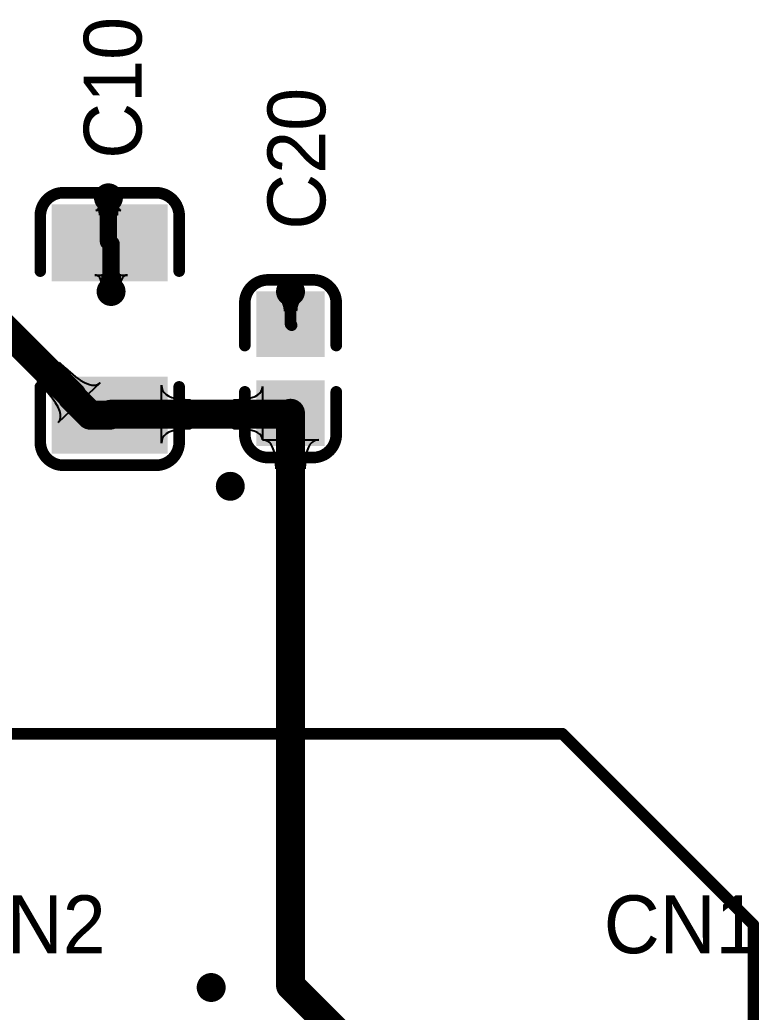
# Model space of a CAD drawing. Extents: x 244 to 457, y 184 to 319.
# Drawn here: x 404.26 to 417.04, y 265.49 to 282.64 of the extents above; entities that cross this region are included whole.
import ezdxf

# ---------------------------------------------------------------- set-up
doc = ezdxf.new("R2010")
doc.units = 0
doc.layers.get('0').update_dxf_attribs({"linetype": 'CONTINUOUS'})
for name, color, linetype in [('BOTTOMLAYER', 5, 'CONTINUOUS'), ('MULTILAYER', 9, 'CONTINUOUS'), ('TOPLAYER', 1, 'CONTINUOUS'), ('TOPOVERLAY', 2, 'CONTINUOUS'), ('TOPPASTE', 8, 'CONTINUOUS'), ('TOPSOLDER', 216, 'CONTINUOUS'), ('VIAHOLELAYER', 16, 'CONTINUOUS')]:
    doc.layers.add(name, color=color, linetype=linetype)

# ---------------------------------------------------------------- blocks, each defined once
blk = doc.blocks.new('0603_C_22')
at = {"layer": 'TOPLAYER'}
for points in [[(-1.235, -0.49), (-0.305, -0.49), (-1.235, 0.49), (-0.305, 0.49)], [(0.305, -0.49), (1.235, -0.49), (0.305, 0.49), (1.235, 0.49)]]:
    blk.add_solid(points, dxfattribs=at)
at = {"layer": 'TOPOVERLAY', "const_width": 0.2}
for points in [[(-1.535, 0.39, -0.414214), (-1.135, 0.79)], [(1.135, 0.79, -0.414213), (1.535, 0.39)], [(-1.135, -0.79, -0.414214), (-1.535, -0.39)], [(1.535, -0.39, -0.414213), (1.135, -0.79)]]:
    blk.add_lwpolyline(points, format="xyb", dxfattribs=at)
for points in [[(-0.4, 0.79), (-1.135, 0.79)], [(1.135, 0.79), (0.4, 0.79)], [(-1.535, -0.39), (-1.535, 0.39)], [(1.535, -0.39), (1.535, 0.39)], [(-0.4, -0.79), (-1.135, -0.79)], [(1.135, -0.79), (0.4, -0.79)]]:
    blk.add_lwpolyline(points, dxfattribs=at)
at = {"layer": 'TOPOVERLAY', "const_width": 0.1}
for points in [[(-1.185, 0.79, 1), (-1.085, 0.79, 1)], [(-1.185, 0.79, 1), (-1.085, 0.79, 1)], [(-0.45, 0.79, 1), (-0.35, 0.79, 1)], [(0.35, 0.79, 1), (0.45, 0.79, 1)], [(1.085, 0.79, 1), (1.185, 0.79, 1)], [(1.085, 0.79, 1), (1.185, 0.79, 1)], [(-1.585, 0.39, 1), (-1.485, 0.39, 1)], [(-1.585, 0.39, 1), (-1.485, 0.39, 1)], [(1.485, 0.39, 1), (1.585, 0.39, 1)], [(1.485, 0.39, 1), (1.585, 0.39, 1)], [(-1.585, -0.39, 1), (-1.485, -0.39, 1)], [(-1.585, -0.39, 1), (-1.485, -0.39, 1)], [(1.485, -0.39, 1), (1.585, -0.39, 1)], [(1.485, -0.39, 1), (1.585, -0.39, 1)], [(-1.185, -0.79, 1), (-1.085, -0.79, 1)], [(-1.185, -0.79, 1), (-1.085, -0.79, 1)], [(-0.45, -0.79, 1), (-0.35, -0.79, 1)], [(0.35, -0.79, 1), (0.45, -0.79, 1)], [(1.085, -0.79, 1), (1.185, -0.79, 1)], [(1.085, -0.79, 1), (1.185, -0.79, 1)]]:
    blk.add_lwpolyline(points, format="xyb", close=True, dxfattribs=at)
at = {"layer": 'TOPPASTE'}
for points in [[(-1.235, -0.49), (-0.305, -0.49), (-1.235, 0.49), (-0.305, 0.49)], [(0.305, -0.49), (1.235, -0.49), (0.305, 0.49), (1.235, 0.49)]]:
    blk.add_solid(points, dxfattribs=at)
at = {"layer": 'TOPSOLDER'}
for points in [[(-1.337, -0.592), (-0.203, -0.592), (-1.337, 0.592), (-0.203, 0.592)], [(0.203, -0.592), (1.337, -0.592), (0.203, 0.592), (1.337, 0.592)]]:
    blk.add_solid(points, dxfattribs=at)
blk = doc.blocks.new('1206_C_23')
at = {"layer": 'TOPLAYER'}
for points in [[(-2.055, -0.9), (-0.925, -0.9), (-2.055, 0.9), (-0.925, 0.9)], [(0.925, -0.9), (2.055, -0.9), (0.925, 0.9), (2.055, 0.9)]]:
    blk.add_solid(points, dxfattribs=at)
at = {"layer": 'TOPOVERLAY', "const_width": 0.2}
for points in [[(-2.355, 0.8, -0.414213), (-1.955, 1.2)], [(1.955, 1.2, -0.414214), (2.355, 0.8)], [(-1.955, -1.2, -0.414214), (-2.355, -0.8)], [(2.355, -0.8, -0.414214), (1.955, -1.2)]]:
    blk.add_lwpolyline(points, format="xyb", dxfattribs=at)
for points in [[(-1, 1.2), (-1.955, 1.2)], [(1.955, 1.2), (1, 1.2)], [(-2.355, -0.8), (-2.355, 0.8)], [(2.355, -0.8), (2.355, 0.8)], [(-1, -1.2), (-1.955, -1.2)], [(1.955, -1.2), (1, -1.2)]]:
    blk.add_lwpolyline(points, dxfattribs=at)
at = {"layer": 'TOPOVERLAY', "const_width": 0.1}
for points in [[(-2.005, 1.2, 1), (-1.905, 1.2, 1)], [(-2.005, 1.2, 1), (-1.905, 1.2, 1)], [(-1.05, 1.2, 1), (-0.95, 1.2, 1)], [(0.95, 1.2, 1), (1.05, 1.2, 1)], [(1.905, 1.2, 1), (2.005, 1.2, 1)], [(1.905, 1.2, 1), (2.005, 1.2, 1)], [(-2.405, 0.8, 1), (-2.305, 0.8, 1)], [(-2.405, 0.8, 1), (-2.305, 0.8, 1)], [(2.305, 0.8, 1), (2.405, 0.8, 1)], [(2.305, 0.8, 1), (2.405, 0.8, 1)], [(-2.405, -0.8, 1), (-2.305, -0.8, 1)], [(-2.405, -0.8, 1), (-2.305, -0.8, 1)], [(2.305, -0.8, 1), (2.405, -0.8, 1)], [(2.305, -0.8, 1), (2.405, -0.8, 1)], [(-2.005, -1.2, 1), (-1.905, -1.2, 1)], [(-2.005, -1.2, 1), (-1.905, -1.2, 1)], [(-1.05, -1.2, 1), (-0.95, -1.2, 1)], [(0.95, -1.2, 1), (1.05, -1.2, 1)], [(1.905, -1.2, 1), (2.005, -1.2, 1)], [(1.905, -1.2, 1), (2.005, -1.2, 1)]]:
    blk.add_lwpolyline(points, format="xyb", close=True, dxfattribs=at)
at = {"layer": 'TOPPASTE'}
for points in [[(-2.055, -0.9), (-0.925, -0.9), (-2.055, 0.9), (-0.925, 0.9)], [(0.925, -0.9), (2.055, -0.9), (0.925, 0.9), (2.055, 0.9)]]:
    blk.add_solid(points, dxfattribs=at)
at = {"layer": 'TOPSOLDER'}
for points in [[(-2.157, -1.002), (-0.823, -1.002), (-2.157, 1.002), (-0.823, 1.002)], [(0.823, -1.002), (2.157, -1.002), (0.823, 1.002), (2.157, 1.002)]]:
    blk.add_solid(points, dxfattribs=at)

msp = doc.modelspace()

# ---------------------------------------------------------------- linework, layer by layer
at = {"layer": 'BOTTOMLAYER'}
for points, const_width in [([(405.671, 279.561, 1), (405.921, 279.561, 1)], 0.25), ([(405.716, 277.942, 1), (405.966, 277.942, 1)], 0.25), ([(408.817, 277.94, 1), (409.067, 277.94, 1)], 0.25), ([(407.776, 274.576, 1), (408.026, 274.576, 1)], 0.25), ([(413.59, 270.3, 1), (413.69, 270.3, 1)], 0.1), ([(413.59, 270.3, 1), (413.69, 270.3, 1)], 0.1), ([(416.89, 267, 1), (416.99, 267, 1)], 0.1), ([(416.89, 267, 1), (416.99, 267, 1)], 0.1), ([(407.446, 265.915, 1), (407.696, 265.915, 1)], 0.25)]:
    msp.add_lwpolyline(points, format="xyb", close=True, dxfattribs=dict(at, const_width=const_width))
at = {"layer": 'BOTTOMLAYER', "const_width": 0.2}
for points in [[(402.84, 270.3), (413.64, 270.3)], [(413.64, 270.3), (416.94, 267)], [(416.94, 246.41), (416.94, 267)]]:
    msp.add_lwpolyline(points, dxfattribs=at)
at = {"layer": 'MULTILAYER', "const_width": 0.25}
for points in [[(405.671, 279.561, 1), (405.921, 279.561, 1)], [(405.716, 277.942, 1), (405.966, 277.942, 1)], [(408.817, 277.94, 1), (409.067, 277.94, 1)], [(407.776, 274.576, 1), (408.026, 274.576, 1)], [(407.446, 265.915, 1), (407.696, 265.915, 1)]]:
    msp.add_lwpolyline(points, format="xyb", close=True, dxfattribs=at)
at = {"layer": 'TOPLAYER'}
for p, q in [((405.643, 279.483), (405.646, 279.561)), ((405.646, 279.561), (405.946, 279.561)), ((405.946, 279.561), (405.947, 279.52)), ((405.947, 279.52), (405.952, 279.45)), ((405.58, 279.343), (405.593, 279.345)), ((406.011, 279.343), (405.58, 279.343)), ((405.593, 279.345), (405.604, 279.352)), ((405.604, 279.352), (405.614, 279.363)), ((405.614, 279.363), (405.622, 279.378)), ((405.622, 279.378), (405.63, 279.398)), ((405.63, 279.398), (405.635, 279.422)), ((405.635, 279.422), (405.64, 279.45)), ((405.646, 279.259), (405.638, 279.401)), ((405.638, 279.401), (405.953, 279.401)), ((405.64, 279.45), (405.643, 279.483)), ((405.948, 279.362), (405.946, 279.284)), ((405.95, 279.385), (405.948, 279.362)), ((405.951, 279.393), (405.95, 279.385)), ((405.952, 279.398), (405.951, 279.393)), ((405.952, 279.45), (405.956, 279.422)), ((405.953, 279.401), (405.952, 279.398)), ((405.956, 279.422), (405.962, 279.398)), ((405.962, 279.398), (405.97, 279.378)), ((405.97, 279.378), (405.978, 279.363)), ((405.978, 279.363), (405.988, 279.352)), ((405.988, 279.352), (405.999, 279.345)), ((405.999, 279.345), (406.011, 279.343)), ((405.946, 279.259), (405.646, 279.259)), ((405.946, 279.284), (405.946, 279.259)), ((405.586, 278.222), (405.561, 278.225)), ((405.561, 278.225), (406.122, 278.225)), ((405.608, 278.214), (405.586, 278.222)), ((405.627, 278.2), (405.608, 278.214)), ((405.644, 278.18), (405.627, 278.2)), ((405.659, 278.154), (405.644, 278.18)), ((405.67, 278.123), (405.659, 278.154)), ((405.688, 278.118), (405.689, 278.141)), ((405.689, 278.141), (405.691, 278.219)), ((405.691, 278.244), (405.991, 278.244)), ((405.691, 278.219), (405.691, 278.244)), ((405.991, 278.244), (405.999, 278.102)), ((406.024, 278.154), (406.012, 278.123)), ((406.038, 278.18), (406.024, 278.154)), ((406.055, 278.2), (406.038, 278.18)), ((406.075, 278.214), (406.055, 278.2)), ((406.097, 278.222), (406.075, 278.214)), ((406.122, 278.225), (406.097, 278.222)), ((405.68, 278.086), (405.67, 278.123)), ((405.686, 278.044), (405.68, 278.086)), ((405.684, 278.102), (405.685, 278.105)), ((405.999, 278.102), (405.684, 278.102)), ((405.685, 278.105), (405.686, 278.11)), ((405.686, 278.11), (405.688, 278.118)), ((405.69, 277.995), (405.686, 278.044)), ((405.691, 277.942), (405.69, 277.995)), ((405.993, 277.995), (405.991, 277.942)), ((405.996, 278.044), (405.993, 277.995)), ((406.003, 278.086), (405.996, 278.044)), ((406.012, 278.123), (406.003, 278.086)), ((405.991, 277.942), (405.691, 277.942)), ((408.842, 277.94), (409.042, 277.94)), ((408.842, 277.863), (408.842, 277.94)), ((408.842, 277.838), (408.842, 277.863)), ((408.842, 277.837), (408.842, 277.838)), ((409.043, 277.837), (408.842, 277.837)), ((409.042, 277.94), (409.043, 277.837)), ((408.796, 277.768), (408.785, 277.78)), ((408.785, 277.78), (409.1, 277.78)), ((408.806, 277.755), (408.796, 277.768)), ((408.814, 277.74), (408.806, 277.755)), ((408.822, 277.725), (408.814, 277.74)), ((408.828, 277.708), (408.822, 277.725)), ((408.833, 277.689), (408.828, 277.708)), ((408.837, 277.67), (408.833, 277.689)), ((408.84, 277.649), (408.837, 277.67)), ((408.842, 277.627), (408.84, 277.649)), ((408.842, 277.604), (408.842, 277.627)), ((409.043, 277.627), (409.042, 277.604)), ((409.045, 277.649), (409.043, 277.627)), ((409.048, 277.67), (409.045, 277.649)), ((409.052, 277.689), (409.048, 277.67)), ((409.057, 277.708), (409.052, 277.689)), ((409.063, 277.725), (409.057, 277.708)), ((409.071, 277.74), (409.063, 277.725)), ((409.079, 277.755), (409.071, 277.74)), ((409.089, 277.768), (409.079, 277.755)), ((409.1, 277.78), (409.089, 277.768)), ((409.042, 277.604), (408.842, 277.604)), ((404.568, 276.388), (404.943, 276.72)), ((404.943, 276.72), (405.045, 276.621)), ((405.045, 276.621), (405.228, 276.466)), ((405.228, 276.466), (405.309, 276.41)), ((404.754, 276.187), (404.568, 276.388)), ((405.65, 276.363), (404.924, 275.68)), ((405.309, 276.41), (405.383, 276.367)), ((405.383, 276.367), (405.45, 276.338)), ((405.45, 276.338), (405.51, 276.324)), ((405.51, 276.324), (405.564, 276.323)), ((405.564, 276.323), (405.61, 276.336)), ((405.61, 276.336), (405.65, 276.363)), ((406.712, 275.321), (406.712, 276.321)), ((406.712, 276.321), (406.717, 276.274)), ((406.717, 276.274), (406.732, 276.231)), ((408.435, 276.218), (408.45, 276.257)), ((408.45, 276.257), (408.455, 276.3)), ((408.455, 276.3), (408.455, 275.376)), ((404.825, 276.098), (404.754, 276.187)), ((404.883, 276.017), (404.825, 276.098)), ((406.732, 276.231), (406.757, 276.194)), ((406.757, 276.194), (406.793, 276.161)), ((406.793, 276.161), (406.838, 276.134)), ((406.838, 276.134), (406.893, 276.111)), ((406.893, 276.111), (406.959, 276.094)), ((406.959, 276.094), (407.034, 276.081)), ((407.034, 276.081), (407.12, 276.074)), ((407.12, 276.074), (407.215, 276.071)), ((407.955, 276.071), (408.05, 276.073)), ((408.05, 276.073), (408.135, 276.08)), ((408.135, 276.08), (408.21, 276.092)), ((408.21, 276.092), (408.275, 276.108)), ((408.275, 276.108), (408.33, 276.128)), ((408.33, 276.128), (408.375, 276.154)), ((408.375, 276.154), (408.41, 276.183)), ((408.41, 276.183), (408.435, 276.218)), ((404.925, 275.942), (404.883, 276.017)), ((404.954, 275.875), (404.925, 275.942)), ((407.215, 276.071), (407.215, 275.571)), ((407.955, 275.571), (407.955, 276.071)), ((404.953, 275.718), (404.968, 275.763)), ((404.968, 275.815), (404.954, 275.875)), ((404.968, 275.763), (404.968, 275.815)), ((404.924, 275.68), (404.953, 275.718)), ((407.034, 275.561), (406.959, 275.549)), ((407.12, 275.569), (407.034, 275.561)), ((407.215, 275.571), (407.12, 275.569)), ((408.05, 275.569), (407.955, 275.571)), ((408.135, 275.563), (408.05, 275.569)), ((408.21, 275.554), (408.135, 275.563)), ((406.732, 275.411), (406.717, 275.369)), ((406.757, 275.449), (406.732, 275.411)), ((406.793, 275.481), (406.757, 275.449)), ((406.838, 275.509), (406.793, 275.481)), ((406.893, 275.531), (406.838, 275.509)), ((406.959, 275.549), (406.893, 275.531)), ((408.275, 275.54), (408.21, 275.554)), ((408.33, 275.522), (408.275, 275.54)), ((408.375, 275.501), (408.33, 275.522)), ((408.41, 275.476), (408.375, 275.501)), ((408.435, 275.446), (408.41, 275.476)), ((408.45, 275.413), (408.435, 275.446)), ((408.455, 275.376), (408.45, 275.413)), ((406.717, 275.369), (406.712, 275.321)), ((408.5, 275.371), (408.455, 275.376)), ((408.455, 275.376), (409.429, 275.376)), ((408.541, 275.356), (408.5, 275.371)), ((408.576, 275.331), (408.541, 275.356)), ((408.607, 275.296), (408.576, 275.331)), ((408.633, 275.251), (408.607, 275.296)), ((408.654, 275.196), (408.633, 275.251)), ((409.252, 275.251), (409.23, 275.196)), ((409.278, 275.296), (409.252, 275.251)), ((409.309, 275.331), (409.278, 275.296)), ((409.344, 275.356), (409.309, 275.331)), ((409.384, 275.371), (409.344, 275.356)), ((409.429, 275.376), (409.384, 275.371)), ((408.671, 275.131), (408.654, 275.196)), ((408.683, 275.056), (408.671, 275.131)), ((408.69, 274.971), (408.683, 275.056)), ((409.202, 275.056), (409.195, 274.971)), ((409.214, 275.131), (409.202, 275.056)), ((409.23, 275.196), (409.214, 275.131)), ((408.692, 274.876), (408.69, 274.971)), ((409.192, 274.876), (408.692, 274.876)), ((409.195, 274.971), (409.192, 274.876))]:
    msp.add_line(p, q, dxfattribs=at)
for points, const_width in [([(405.671, 279.561, 1), (405.921, 279.561, 1)], 0.25), ([(405.721, 279.561, 1), (405.871, 279.561, 1)], 0.15), ([(405.721, 278.806, 1), (405.871, 278.806, 1)], 0.15), ([(405.721, 278.806, 1), (405.871, 278.806, 1)], 0.15), ([(405.743, 278.784, 1), (405.893, 278.784, 1)], 0.15), ([(405.743, 278.784, 1), (405.893, 278.784, 1)], 0.15), ([(405.766, 278.761, 1), (405.916, 278.761, 1)], 0.15), ([(405.766, 278.761, 1), (405.916, 278.761, 1)], 0.15), ([(405.716, 277.942, 1), (405.966, 277.942, 1)], 0.25), ([(408.817, 277.94, 1), (409.067, 277.94, 1)], 0.25), ([(405.766, 277.942, 1), (405.916, 277.942, 1)], 0.15), ([(408.892, 277.94, 1), (408.992, 277.94, 1)], 0.1), ([(408.892, 277.378, 1), (408.992, 277.378, 1)], 0.1), ([(408.892, 277.378, 1), (408.992, 277.378, 1)], 0.1), ([(408.911, 277.359, 1), (409.011, 277.359, 1)], 0.1), ([(405.043, 276.141, 1), (405.293, 276.141, 1)], 0.25), ([(405.043, 276.141, 1), (405.293, 276.141, 1)], 0.25), ([(405.043, 276.119, 1), (405.293, 276.119, 1)], 0.25), ([(405.043, 276.119, 1), (405.293, 276.119, 1)], 0.25), ([(408.817, 275.838, 1), (409.067, 275.838, 1)], 0.25), ([(408.817, 275.838, 1), (409.067, 275.838, 1)], 0.25), ([(405.358, 275.804, 1), (405.608, 275.804, 1)], 0.25), ([(405.358, 275.804, 1), (405.608, 275.804, 1)], 0.25), ([(405.693, 275.804, 1), (405.943, 275.804, 1)], 0.25), ([(405.693, 275.804, 1), (405.943, 275.804, 1)], 0.25), ([(405.71, 275.821, 1), (405.96, 275.821, 1)], 0.25), ([(405.71, 275.821, 1), (405.96, 275.821, 1)], 0.25), ([(408.8, 275.821, 1), (409.05, 275.821, 1)], 0.25), ([(408.8, 275.821, 1), (409.05, 275.821, 1)], 0.25), ([(407.776, 274.576, 1), (408.026, 274.576, 1)], 0.25), ([(407.446, 265.915, 1), (407.696, 265.915, 1)], 0.25), ([(408.817, 265.948, 1), (409.067, 265.948, 1)], 0.25), ([(408.817, 265.948, 1), (409.067, 265.948, 1)], 0.25)]:
    msp.add_lwpolyline(points, format="xyb", close=True, dxfattribs=dict(at, const_width=const_width))
for points, const_width in [([(405.796, 278.806), (405.796, 279.561)], 0.3), ([(405.796, 278.806), (405.818, 278.784)], 0.3), ([(405.818, 278.784), (405.841, 278.761)], 0.3), ([(405.841, 277.942), (405.841, 278.761)], 0.3), ([(408.942, 277.378), (408.942, 277.94)], 0.2), ([(403.761, 277.548), (405.168, 276.141)], 0.5), ([(408.942, 277.378), (408.961, 277.359)], 0.2), ([(405.168, 276.119), (405.168, 276.141)], 0.5), ([(405.168, 276.119), (405.483, 275.804)], 0.5), ([(408.925, 275.821), (408.942, 275.838)], 0.5), ([(408.942, 265.948), (408.942, 275.838)], 0.5), ([(405.483, 275.804), (405.818, 275.804)], 0.5), ([(405.818, 275.804), (405.835, 275.821)], 0.5), ([(405.835, 275.821), (408.925, 275.821)], 0.5), ([(408.942, 265.948), (410.432, 264.458)], 0.5)]:
    msp.add_lwpolyline(points, dxfattribs=dict(at, const_width=const_width))
at = {"layer": 'VIAHOLELAYER', "const_width": 0.15}
for points in [[(405.721, 279.561, 1), (405.871, 279.561, 1)], [(405.766, 277.942, 1), (405.916, 277.942, 1)], [(408.867, 277.94, 1), (409.017, 277.94, 1)], [(407.826, 274.576, 1), (407.976, 274.576, 1)], [(407.496, 265.915, 1), (407.646, 265.915, 1)]]:
    msp.add_lwpolyline(points, format="xyb", close=True, dxfattribs=at)

# ---------------------------------------------------------------- block references
at = {"rotation": 270}
for name, p in [('1206_C_23', (405.818, 277.294)), ('0603_C_22', (408.942, 276.608))]:
    msp.add_blockref(name, p, dxfattribs=at)

# ---------------------------------------------------------------- texts
at = {"layer": 'TOPOVERLAY'}
for s, p in [('C10', (406.369, 280.235)), ('C20', (409.544, 279.009))]:
    msp.add_text(s, height=1, rotation=90, dxfattribs=at).set_placement(p)
for s, p in [('CN2', (403.073, 266.507)), ('CN1', (414.355, 266.507))]:
    msp.add_text(s, height=1, dxfattribs=at).set_placement(p)

doc.saveas('drawing.dxf')
